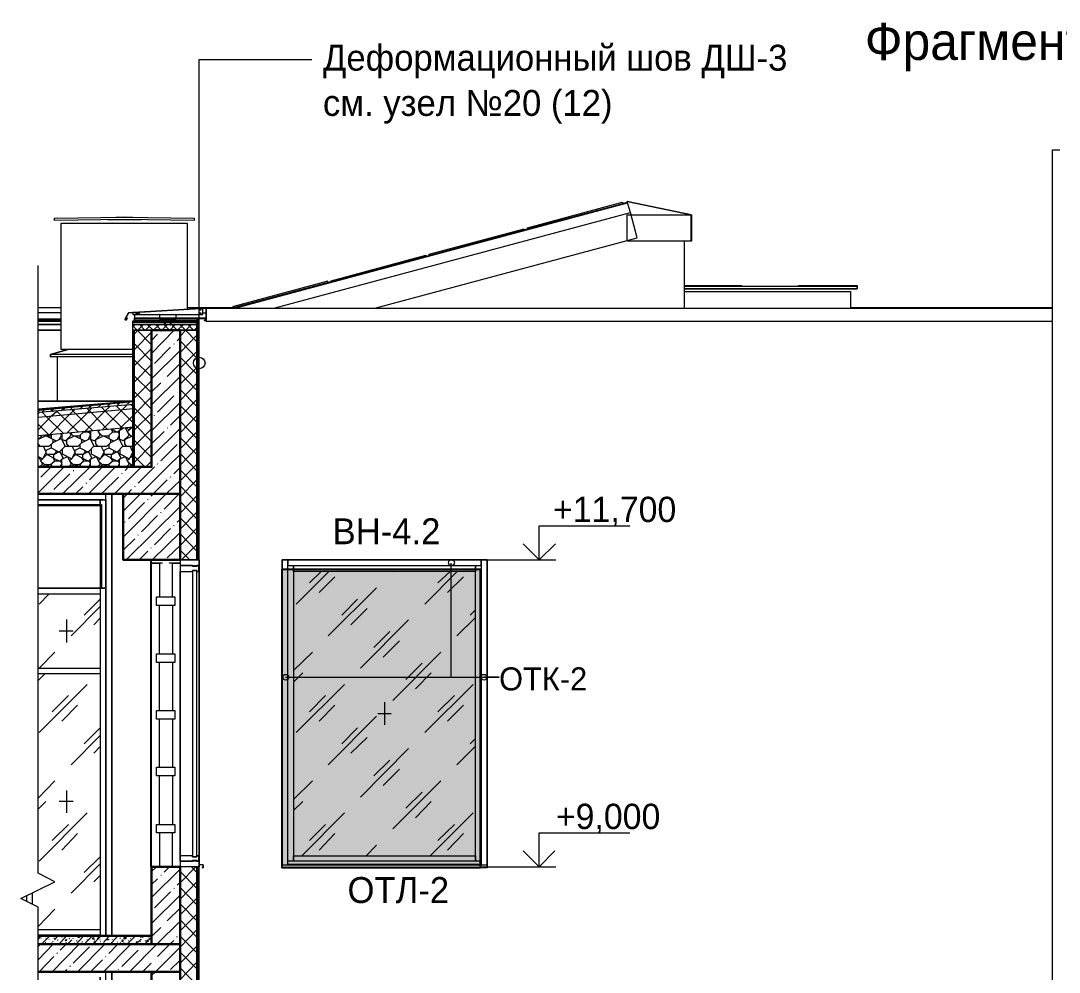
# Model space of a CAD drawing. Header units: millimetres. Extents: x 2294 to 908349, y -83289 to 219220.
# Drawn here: x 387566 to 397000, y -55158 to -46515 of the extents above; entities that cross this region are included whole.
import ezdxf

# ---------------------------------------------------------------- set-up
doc = ezdxf.new("R2010")
doc.units = ezdxf.units.MM
doc.layers.add('PDF _Геометрия', color=7, linetype='Continuous')
doc.layers.add('PDF _Текст', color=7, linetype='Continuous')

msp = doc.modelspace()

# ---------------------------------------------------------------- hatches: boundary and pattern name
at = {"transparency": 33554551}
h = msp.add_hatch(color=3, dxfattribs=at)
h.dxf.hatch_style = 1
h.paths.add_polyline_path([(389939.9, -51496.3), (391738.9, -51496.3), (391738.9, -54209.7), (389939.9, -54209.7)])

# ---------------------------------------------------------------- linework, layer by layer
msp.add_lwpolyline([(389939.9, -51496.3), (391738.9, -51496.3), (391738.9, -54209.7), (389939.9, -54209.7)], close=True)
at = {"layer": 'PDF _Геометрия', "lineweight": 9}
for points in [[(389188, -49623.9), (389188, -46865.5), (390210.9, -46865.5)], [(397004.3, -57602.1), (396938.8, -57602.1), (396938.8, -47687.3), (397004.3, -47687.3)], [(389480.8, -49125.6), (390372.6, -48885.1), (391264.4, -48649.1), (392156.2, -48408.6), (393026.2, -48176.9), (393026.2, -48181.3), (393026.2, -48176.9), (393074.3, -48163.8), (393074.3, -48168.2)], [(390783.6, -49125.6), (393166.1, -48487.3), (393104.9, -48255.6), (393078.7, -48168.2), (389511.4, -49125.6), (393078.7, -48168.2), (389507.1, -49125.6)], [(393078.7, -48168.2), (389511.4, -49125.6)], [(392169.4, -48404.3), (392169.4, -48395.5), (393030.6, -48163.8), (393034.9, -48172.6)], [(393074.3, -48155.1), (393074.3, -48155.1)], [(393655.7, -48517.9), (393655.7, -48277.5), (393074.3, -48155.1), (393078.7, -48155.1), (393660.1, -48277.5), (393660.1, -48517.9), (393074.3, -48517.9), (393074.3, -48277.5), (393660.1, -48277.5)], [(393078.7, -48155.1), (393074.3, -48155.1), (393078.7, -48155.1)], [(393074.3, -48155.1), (393074.3, -48155.1)], [(393074.3, -48163.8), (393074.3, -48155.1), (393078.7, -48155.1)], [(388353, -48321.2), (388506, -48321.2), (387872.1, -48330), (387872.1, -48308.1), (388506, -48299.4), (388353, -48303.7)], [(388663.4, -48303.7), (388506, -48299.4), (389139.9, -48308.1), (389139.9, -48330), (388506, -48321.2), (388663.4, -48321.2)], [(389865.5, -49125.6), (393104.9, -48255.6)], [(388580.3, -49501.5), (387933.3, -49501.5), (387933.3, -48351.8), (388969.4, -48351.8), (389078.7, -48351.8), (389078.7, -49134.3)], [(391277.6, -48644.7), (391277.6, -48636), (392138.8, -48404.3), (392143.1, -48413)], [(393074.3, -48513.6), (393074.3, -48513.6)], [(393594.5, -49125.6), (393594.5, -48517.9)], [(393655.7, -48517.9), (393655.7, -48517.9)], [(389078.7, -48587.9), (389078.7, -48850.2)], [(390385.8, -48880.8), (390385.8, -48876.4), (391247, -48644.7), (391247, -48649.1)], [(387723.5, -60089.5), (387723.5, -54568.2), (387566.1, -54489.5), (387876.5, -54336.5), (387723.5, -54257.8), (387723.5, -48736.5)], [(389078.7, -48688.4), (389078.7, -48928.9)], [(390355.2, -48889.5), (390355.2, -48880.8), (389489.6, -49112.5), (389494, -49121.2), (389078.7, -49121.2)], [(393598.9, -48924.5), (393598.9, -48920.1), (394114.7, -48920.1), (394114.7, -48924.5), (394630.6, -48924.5), (394630.6, -48920.1), (395163.9, -48920.1), (395163.9, -48928.9), (393594.5, -48928.9)], [(395163.9, -48928.9), (395163.9, -48950.7), (393594.5, -48950.7), (395163.9, -48950.7), (395163.9, -48937.6)], [(394114.7, -48924.5), (394630.6, -48924.5)], [(393594.5, -48972.6), (394993.4, -48972.6), (395102.7, -48972.6), (395102.7, -49125.6)], [(387933.3, -49121.2), (387723.5, -49121.2)], [(388597.8, -49164.9), (389218.6, -49125.6), (389249.2, -49125.6), (396938.8, -49125.6)], [(389231.7, -49234.9), (389249.2, -49239.2), (389249.2, -49125.6), (389218.6, -49130)], [(389249.2, -49125.6), (389249.2, -49243.6), (396938.8, -49243.6)], [(396938.8, -49121.2), (395102.7, -49121.2)], [(387933.3, -49169.3), (387723.5, -49169.3)], [(387933.3, -49226.1), (387723.5, -49226.1)], [(388873.2, -49243.6), (388580.3, -49243.6), (388580.3, -49248), (388580.3, -49256.7), (388580.3, -49274.2), (389166.1, -49274.2), (389166.1, -49256.7), (389166.1, -49248), (389166.1, -49243.6), (388930, -49243.6)], [(388597.8, -49182.4), (388597.8, -49226.1), (388597.8, -49234.9)], [(388873.2, -49234.9), (388597.8, -49234.9), (388597.8, -49217.4)], [(388597.8, -49217.4), (388597.8, -49217.4)], [(388610.9, -49169.3), (388615.3, -49169.3)], [(388877.6, -49230.5), (388873.2, -49230.5)], [(388925.7, -49234.9), (388877.6, -49234.9)], [(388925.7, -49243.6), (388877.6, -49243.6)], [(388930, -49230.5), (388925.7, -49230.5)], [(389166.1, -49234.9), (388930, -49234.9)], [(389078.7, -49243.6), (389166.1, -49243.6), (389078.7, -49243.6), (389078.7, -49234.9), (389166.1, -49234.9), (389078.7, -49234.9)], [(389249.2, -49221.8), (389166.1, -49221.8), (389166.1, -49243.6)], [(389174.8, -49221.8), (389174.8, -51411.9)], [(389179.2, -49221.8), (389179.2, -51411.9)], [(389192.3, -49169.3), (389201.1, -49169.3)], [(389218.6, -49169.3), (389249.2, -49169.3)], [(389249.2, -49243.6), (389231.7, -49234.9), (389249.2, -49234.9)], [(389166.1, -49248), (388580.3, -49248)], [(389166.1, -49256.7), (388580.3, -49256.7)], [(388584.7, -50568.2), (388584.7, -49326.7)], [(388589, -50568.2), (388589, -49326.7)], [(388597.8, -50568.2), (388597.8, -49326.7)], [(388877.6, -49274.2), (388877.6, -49248), (388873.2, -49248)], [(388877.6, -49248), (388873.2, -49274.2)], [(388930, -49248), (388925.7, -49248), (388930, -49274.2)], [(388925.7, -49248), (388925.7, -49274.2)], [(388580.3, -49545.3), (387837.1, -49545.3), (387994.5, -49501.5), (387837.1, -49545.3), (387837.1, -49567.1), (387841.5, -49567.1)], [(388580.3, -49567.1), (387837.1, -49567.1), (387837.1, -49545.3)], [(387898.3, -49969.3), (387898.3, -49567.1)], [(387723.5, -50568.2), (388589, -50568.2), (388589, -50205.4), (388589, -50039.2), (388589, -49999.9), (388589, -49973.7), (388589, -49969.3), (387723.5, -50043.6), (388580.3, -49969.3)], [(387723.5, -49969.3), (388580.3, -49969.3), (387723.5, -49969.3)], [(387723.5, -50917.9), (388287.4, -50917.9), (388287.4, -50865.5), (388287.4, -51669.8), (388339.9, -51669.8), (388339.9, -52421.7), (388339.9, -51669.8), (388339.9, -50891.7), (388339.9, -50813)], [(388313.6, -50813), (387723.5, -50813)], [(388497.2, -50813), (388392.3, -50813)], [(388313.6, -50865.5), (387723.5, -50865.5), (388287.4, -50865.5), (387723.5, -50865.5)], [(387723.5, -50909.2), (388300.5, -50909.2), (388300.5, -51669.8), (387723.5, -51669.8), (388287.4, -51669.8), (388287.4, -51722.3), (387723.5, -51722.3)], [(388300.5, -50865.5), (388287.4, -50865.5), (388339.9, -50865.5), (388331.1, -50865.5)], [(391802.2, -54201), (391802.2, -54122.3), (391802.2, -51490.6), (391802.2, -51411.9), (391749.7, -51411.9), (391898.3, -51411.9), (392274.3, -51411.9), (392274.3, -51101.5), (393100.5, -51101.5)], [(388755.2, -51438.1), (388746.4, -51438.1), (388851.3, -51438.1), (388851.3, -51442.5), (388746.4, -51442.5), (388746.4, -51438.1), (388746.4, -51411.9)], [(389188, -51411.9), (389188, -51490.6), (389188, -52806.4), (389188, -54122.3), (389188, -54179.1), (389188, -54201), (389013.1, -54201), (388755.2, -54201), (388755.2, -51411.9), (389013.1, -51411.9)], [(391749.7, -51411.9), (391723.5, -51411.9), (390018.5, -51411.9), (389992.3, -51411.9), (389939.9, -51411.9), (389939.9, -51490.6), (389939.9, -54122.3), (389939.9, -54201), (389939.9, -51411.9), (391802.2, -51411.9), (391802.2, -54201), (391802.2, -54205.4)], [(392121.3, -51411.9), (392427.3, -51411.9)], [(388825.1, -53890.6), (388825.1, -54196.6), (388746.4, -54196.6), (388746.4, -51442.5), (388825.1, -51442.5), (388825.1, -51748.5)], [(388943.1, -51748.5), (388943.1, -51442.5), (389013.1, -51442.5), (388916.9, -51442.5), (388916.9, -51438.1), (389013.1, -51438.1)], [(389013.1, -51490.6), (389013.1, -52806.4), (389013.1, -54122.3)], [(391474.3, -51442.5), (391474.3, -52478.6), (391911.4, -52478.6), (391775.9, -52478.6)], [(389166.1, -54100.4), (389166.1, -52806.4), (389166.1, -51516.8), (389183.6, -51516.8), (389183.6, -52806.4), (389183.6, -54148.5), (389166.1, -54148.5), (389126.7, -54148.5), (389013.1, -54148.5), (389013.1, -52806.4), (389013.1, -51516.8), (389126.7, -51516.8), (389126.7, -52806.4), (389126.7, -54100.4)], [(390066.6, -51814.1), (390363.9, -51516.8)], [(390189, -51621.8), (390294, -51516.8)], [(390276.5, -51709.2), (390420.7, -51564.9)], [(390945.3, -51521.2), (390949.7, -51516.8)], [(391238.2, -51814.1), (391531.1, -51516.8)], [(391356.3, -51621.8), (391465.5, -51516.8)], [(391443.7, -51709.2), (391587.9, -51564.9)], [(390359.5, -52102.6), (390796.7, -51665.5)], [(387732.2, -51814.1), (387819.6, -51722.3)], [(388143.1, -51914.6), (388287.4, -51770.4)], [(390481.9, -51914.6), (390626.2, -51770.4)], [(388025.1, -52102.6), (388287.4, -51836)], [(388825.1, -52264.4), (388825.1, -51827.2)], [(388943.1, -51827.2), (388943.1, -52264.4)], [(390565, -52002.1), (390713.6, -51853.4)], [(391649.1, -51914.6), (391697.2, -51866.6)], [(387981.4, -51954), (387981.4, -52163.8)], [(388230.6, -52002.1), (388287.4, -51940.9)], [(390652.4, -52395.5), (391089.6, -51958.4)], [(391526.7, -52102.6), (391697.2, -51936.5)], [(388042.6, -52058.9), (387915.8, -52058.9)], [(390774.8, -52207.5), (390919.1, -52063.3)], [(390857.9, -52295), (391006.5, -52146.3)], [(387732.2, -52395.5), (387876.5, -52251.3)], [(390044.8, -52417.4), (390215.3, -52251.3)], [(390945.3, -52688.4), (391382.5, -52251.3)], [(388825.1, -52780.2), (388825.1, -52343.1)], [(388943.1, -52343.1), (388943.1, -52780.2)], [(391063.4, -52500.4), (391212, -52351.8)], [(387723.5, -52395.5), (388287.4, -52395.5), (388287.4, -52448), (387723.5, -52448)], [(387723.5, -52509.2), (387784.7, -52448)], [(390044.8, -52522.3), (390127.8, -52439.2)], [(391150.8, -52583.5), (391295, -52439.2)], [(387732.2, -52981.3), (388169.4, -52544.2)], [(389970.5, -52478.6), (391911.4, -52478.6)], [(390066.6, -52981.3), (390508.2, -52544.2)], [(391238.2, -52981.3), (391675.4, -52544.2)], [(387850.2, -52793.3), (387998.9, -52644.7)], [(387937.7, -52876.4), (388081.9, -52732.1)], [(390189, -52793.3), (390333.3, -52644.7)], [(390276.5, -52876.4), (390420.7, -52732.1)], [(390871, -52705.9), (390871, -52911.4)], [(391356.3, -52793.3), (391504.9, -52644.7)], [(391443.7, -52876.4), (391587.9, -52732.1)], [(390809.8, -52806.4), (390932.2, -52806.4)], [(388825.1, -53296.1), (388825.1, -52858.9)], [(388943.1, -52858.9), (388943.1, -53296.1)], [(390359.5, -53274.2), (390796.7, -52832.7)], [(388025.1, -53274.2), (388287.4, -53007.5)], [(388143.1, -53081.9), (388287.4, -52937.6)], [(390481.9, -53081.9), (390626.2, -52937.6)], [(388230.6, -53169.3), (388287.4, -53108.1)], [(390565, -53169.3), (390713.6, -53025)], [(391526.7, -53274.2), (391697.2, -53103.7)], [(391649.1, -53081.9), (391697.2, -53033.8)], [(390652.4, -53567.1), (391089.6, -53125.6)], [(390774.8, -53374.8), (390919.1, -53230.5)], [(388825.1, -53816.3), (388825.1, -53374.8)], [(388943.1, -53374.8), (388943.1, -53816.3)], [(390857.9, -53462.2), (391006.5, -53313.5)], [(387723.5, -53575.8), (387876.5, -53418.5)], [(390044.8, -53589), (390215.3, -53418.5)], [(390945.3, -53855.6), (391382.5, -53418.5)], [(387981.4, -53505.9), (387981.4, -53711.4)], [(391063.4, -53667.6), (391212, -53523.4)], [(387723.5, -53676.4), (387793.4, -53606.4)], [(388042.6, -53606.4), (387915.8, -53606.4)], [(390044.8, -53689.5), (390127.8, -53606.4)], [(391150.8, -53755.1), (391295, -53606.4)], [(387732.2, -54148.5), (388169.4, -53711.4)], [(390119.1, -54100.4), (390508.2, -53711.4)], [(391286.3, -54100.4), (391675.4, -53711.4)], [(387850.2, -53960.5), (387998.9, -53816.3)], [(390189, -53960.5), (390333.3, -53816.3)], [(391356.3, -53960.5), (391504.9, -53816.3)], [(387937.7, -54048), (388081.9, -53899.3)], [(389013.1, -54196.6), (388943.1, -54196.6), (388943.1, -53890.6)], [(390276.5, -54048), (390420.7, -53899.3)], [(391443.7, -54048), (391587.9, -53899.3)], [(391749.7, -54201), (392025.1, -54201), (392274.3, -54201), (392274.3, -53890.6), (393100.5, -53890.6)], [(390704.9, -54100.4), (390796.7, -54004.3)], [(388143.1, -54253.4), (388287.4, -54109.2)], [(389013.1, -54148.5), (389013.1, -54201)], [(391749.7, -54148.5), (389992.3, -54148.5)], [(388025.1, -54441.4), (388287.4, -54174.7)], [(389174.8, -54201), (389174.8, -55752.9)], [(389179.2, -54201), (389179.2, -55752.9)], [(389183.6, -54179.1), (389188, -54179.1), (389183.6, -54179.1)], [(391802.2, -54179.1), (391802.2, -54183.5), (391802.2, -54209.7), (389939.9, -54209.7), (389939.9, -54183.5), (389939.9, -54179.1)], [(389939.9, -54183.5), (391802.2, -54183.5)], [(389939.9, -54205.4), (389939.9, -54201)], [(391749.7, -54179.1), (389992.3, -54179.1), (391749.7, -54179.1)], [(392116.9, -54201), (392427.3, -54201)], [(388230.6, -54336.5), (388287.4, -54279.7)], [(387618.6, -54463.3), (387618.6, -54515.7)], [(387671, -54441.4), (387671, -54542)], [(387723.5, -54743.1), (387876.5, -54585.7)], [(387723.5, -54769.3), (388287.4, -54769.3), (388287.4, -54821.7), (387723.5, -54821.7), (388755.2, -54821.7), (388755.2, -54826.1), (388755.2, -54834.9), (388755.2, -54904.8), (387723.5, -54904.8)], [(388755.2, -54826.1), (387723.5, -54826.1)], [(388755.2, -54834.9), (387723.5, -54834.9)], [(387723.5, -55254.5), (388287.4, -55254.5), (388287.4, -55202.1), (388287.4, -56010.8), (388339.9, -56010.8), (388339.9, -56758.3), (388339.9, -56010.8), (388339.9, -55228.3), (388339.9, -55154), (388392.3, -55154), (388392.3, -55228.3), (388392.3, -56010.8), (388392.3, -56037), (388392.3, -56758.3), (388392.3, -59158.3), (388392.3, -55154)], [(388313.6, -55154), (387723.5, -55154)], [(388755.2, -55154), (388650.2, -55154)]]:
    msp.add_lwpolyline(points, dxfattribs=at)
at = {"layer": 'PDF _Геометрия', "lineweight": 20}
for points in [[(388510.4, -49226.1), (388523.5, -49234.9), (388536.6, -49217.4), (388532.2, -49217.4), (388523.5, -49234.9), (388514.7, -49226.1), (388545.3, -49169.3), (389249.2, -49125.6), (389249.2, -49239.2), (389231.7, -49234.9), (389249.2, -49243.6), (389249.2, -49125.6), (388545.3, -49169.3)], [(388825.1, -49182.4), (388825.1, -49221.8), (388873.2, -49221.8), (388829.5, -49221.8), (388829.5, -49182.4)], [(388877.6, -49221.8), (388925.7, -49221.8)], [(388930, -49221.8), (388978.1, -49221.8), (388978.1, -49182.4), (388973.7, -49182.4), (388973.7, -49221.8)], [(389188, -51464.4), (389188, -51411.9), (389013.1, -51411.9), (389013.1, -51464.4)], [(389166.1, -51464.4), (389166.1, -51473.1), (389126.7, -51473.1), (389126.7, -51464.4), (389013.1, -51464.4), (389013.1, -51516.8), (389126.7, -51516.8), (389126.7, -51508.1), (389166.1, -51508.1), (389166.1, -51516.8), (389183.6, -51516.8), (389183.6, -51464.4)], [(389166.1, -54100.4), (389166.1, -54109.2), (389126.7, -54109.2), (389126.7, -54100.4), (389013.1, -54100.4), (389013.1, -54148.5), (389126.7, -54148.5), (389126.7, -54139.8), (389166.1, -54139.8), (389166.1, -54148.5), (389183.6, -54148.5), (389183.6, -54100.4)]]:
    msp.add_lwpolyline(points, close=True, dxfattribs=at)
at = {"layer": 'PDF _Геометрия', "lineweight": 9}
for points in [[(388584.7, -49164.9), (388584.7, -49182.4), (389218.6, -49182.4), (389218.6, -49130)], [(389192.3, -49138.7), (389192.3, -49134.3), (389196.7, -49134.3), (389201.1, -49134.3), (389201.1, -49138.7), (389201.1, -49143.1), (389196.7, -49143.1), (389192.3, -49143.1)], [(387933.3, -49234.9), (387723.5, -49234.9)], [(387933.3, -49243.6), (387723.5, -49243.6)], [(388825.1, -49217.4), (388597.8, -49217.4)], [(388615.3, -49173.7), (388615.3, -49169.3), (388619.6, -49169.3), (388624, -49169.3), (388624, -49173.7), (388624, -49178), (388619.6, -49178), (388615.3, -49178)], [(388632.8, -49173.7), (388637.1, -49173.7), (388637.1, -49169.3), (388641.5, -49169.3), (388645.9, -49173.7), (388645.9, -49178), (388641.5, -49178), (388637.1, -49178), (388632.8, -49178)], [(388973.7, -49217.4), (388829.5, -49217.4)], [(388877.6, -49213), (388877.6, -49217.4), (388881.9, -49217.4), (388881.9, -49221.8), (388877.6, -49221.8), (388877.6, -49230.5), (388877.6, -49248), (388877.6, -49252.4), (388877.6, -49256.7), (388881.9, -49256.7), (388877.6, -49256.7), (388877.6, -49261.1), (388881.9, -49261.1), (388877.6, -49261.1), (388877.6, -49265.5), (388881.9, -49265.5), (388881.9, -49269.8), (388877.6, -49274.2), (388877.6, -49278.6), (388873.2, -49278.6), (388873.2, -49274.2), (388868.8, -49269.8), (388873.2, -49269.8), (388873.2, -49265.5), (388873.2, -49261.1), (388873.2, -49256.7), (388873.2, -49252.4), (388873.2, -49248), (388873.2, -49230.5), (388873.2, -49221.8), (388868.8, -49221.8), (388868.8, -49217.4), (388873.2, -49217.4), (388877.6, -49213), (388877.6, -49217.4)], [(388930, -49213), (388930, -49217.4), (388934.4, -49217.4), (388934.4, -49221.8), (388930, -49221.8), (388930, -49230.5), (388930, -49248), (388930, -49252.4), (388930, -49256.7), (388930, -49261.1), (388930, -49265.5), (388934.4, -49265.5), (388930, -49269.8), (388934.4, -49269.8), (388930, -49274.2), (388930, -49278.6), (388925.7, -49278.6), (388925.7, -49274.2), (388921.3, -49269.8), (388925.7, -49269.8), (388921.3, -49265.5), (388925.7, -49265.5), (388925.7, -49261.1), (388921.3, -49261.1), (388925.7, -49261.1), (388925.7, -49256.7), (388925.7, -49252.4), (388925.7, -49248), (388925.7, -49230.5), (388925.7, -49221.8), (388921.3, -49221.8), (388921.3, -49217.4), (388925.7, -49217.4), (388925.7, -49213), (388925.7, -49217.4), (388930, -49217.4)], [(389249.2, -49217.4), (388978.1, -49217.4)], [(389166.1, -49221.8), (389166.1, -51411.9), (389174.8, -51411.9), (389179.2, -51411.9), (389188, -51411.9), (389188, -49221.8), (389179.2, -49221.8), (389174.8, -49221.8)], [(389192.3, -49173.7), (389192.3, -49169.3), (389196.7, -49169.3), (389201.1, -49169.3), (389201.1, -49173.7), (389201.1, -49178), (389196.7, -49178), (389192.3, -49178)], [(387723.5, -49274.2), (387933.3, -49274.2)], [(387723.5, -49326.7), (387933.3, -49326.7)], [(388580.3, -49326.7), (389166.1, -49326.7), (389166.1, -49274.2), (388580.3, -49274.2)], [(388755.2, -50568.2), (388755.2, -49326.7), (388597.8, -49326.7), (388589, -49326.7), (388584.7, -49326.7), (388580.3, -49326.7), (388580.3, -50568.2), (388584.7, -50568.2), (388589, -50568.2), (388597.8, -50568.2)], [(389013.1, -49326.7), (389013.1, -51411.9), (389166.1, -51411.9), (389166.1, -49326.7)], [(388392.3, -51696.1), (388392.3, -51669.8), (388392.3, -50891.7), (388392.3, -50813), (388392.3, -54821.7), (388392.3, -52421.7)], [(388339.9, -51669.8), (388339.9, -50865.5)], [(389188, -54201), (389188, -54179.1), (389188, -51411.9), (389188, -54179.1)], [(390018.5, -51464.4), (391723.5, -51464.4), (391749.7, -51464.4), (391749.7, -51411.9), (391749.7, -51490.6), (391749.7, -54122.3), (391749.7, -54179.1), (389992.3, -54179.1), (389992.3, -54122.3), (389992.3, -51490.6), (389992.3, -51411.9), (389992.3, -51464.4)], [(389126.7, -51508.1), (389126.7, -54109.2), (389166.1, -54109.2), (389166.1, -51508.1)], [(389992.3, -54148.5), (389992.3, -51464.4), (390044.8, -51464.4), (390044.8, -54148.5)], [(391697.2, -51516.8), (390044.8, -51516.8), (390044.8, -51464.4), (391697.2, -51464.4)], [(391697.2, -54148.5), (391697.2, -51464.4), (391749.7, -51464.4), (391749.7, -54148.5)], [(388287.4, -51669.8), (388287.4, -52421.7), (388287.4, -54821.7), (388339.9, -54821.7), (388339.9, -52421.7), (388339.9, -51696.1), (388339.9, -51669.8)], [(388965, -51827.2), (388798.9, -51827.2), (388798.9, -51748.5), (388965, -51748.5)], [(388965, -52343.1), (388798.9, -52343.1), (388798.9, -52264.4), (388965, -52264.4)], [(388339.9, -54821.7), (388339.9, -52421.7)], [(388965, -52858.9), (388798.9, -52858.9), (388798.9, -52780.2), (388965, -52780.2)], [(388965, -53374.8), (388798.9, -53374.8), (388798.9, -53296.1), (388965, -53296.1)], [(388965, -53890.6), (388798.9, -53890.6), (388798.9, -53816.3), (388965, -53816.3)], [(389188, -54179.1), (389188, -54148.5), (389183.6, -54148.5), (389183.6, -54179.1)], [(391697.2, -54148.5), (390044.8, -54148.5), (390044.8, -54100.4), (391697.2, -54100.4)], [(388851.3, -54201), (388746.4, -54201), (388746.4, -54196.6), (388851.3, -54196.6)], [(389013.1, -54201), (389013.1, -55752.9), (389166.1, -55752.9), (389166.1, -54201)], [(389166.1, -54201), (389166.1, -55752.9), (389174.8, -55752.9), (389179.2, -55752.9), (389188, -55752.9), (389188, -54201), (389179.2, -54201), (389174.8, -54201)], [(389222.9, -54183.5), (389188, -54179.1), (389222.9, -54183.5), (389222.9, -54205.4), (389218.6, -54205.4), (389214.2, -54201), (389214.2, -54205.4), (389218.6, -54209.7), (389222.9, -54209.7)]]:
    msp.add_lwpolyline(points, close=True, dxfattribs=at)
at = {"layer": 'PDF _Геометрия', "color": 250, "lineweight": 9, "true_color": 0x1d1d1d}
for points in [[(388908.2, -49147.4), (388908.2, -49147.4)], [(389030.6, -49138.7), (389034.9, -49138.7)], [(389096.1, -49134.3), (389096.1, -49134.3)], [(389218.6, -49130), (389222.9, -49125.6)], [(388654.6, -49160.6), (388654.6, -49160.6)], [(388715.8, -49160.6), (388720.2, -49156.2)], [(388842.6, -49151.8), (388842.6, -49151.8)], [(389249.2, -49156.2), (389249.2, -49156.2)], [(388580.3, -49300.4), (388606.5, -49274.2)], [(388755.2, -49457.8), (388624, -49326.7), (388580.3, -49283)], [(388597.8, -49357.3), (388628.4, -49326.7), (388680.8, -49274.2)], [(388694, -49326.7), (388645.9, -49274.2)], [(388698.3, -49326.7), (388750.8, -49274.2)], [(388768.3, -49326.7), (388715.8, -49274.2)], [(388755.2, -49536.5), (388960.6, -49326.7)], [(388772.7, -49326.7), (388825.1, -49274.2)], [(388842.6, -49326.7), (388790.1, -49274.2)], [(388838.2, -49331), (388842.6, -49331)], [(388847, -49326.7), (388899.4, -49274.2)], [(388916.9, -49326.7), (388864.5, -49274.2)], [(388921.3, -49326.7), (388969.4, -49274.2)], [(388986.9, -49326.7), (388934.4, -49274.2)], [(388991.2, -49326.7), (389043.7, -49274.2)], [(389166.1, -49431.6), (389061.2, -49326.7), (389008.7, -49274.2)], [(389013.1, -49379.1), (389065.5, -49326.7), (389118, -49274.2)], [(389135.5, -49326.7), (389083, -49274.2)], [(389139.9, -49326.7), (389166.1, -49300.4)], [(389166.1, -49287.3), (389157.3, -49274.2)], [(388597.8, -49501.5), (388755.2, -49344.2)], [(388755.2, -49418.5), (388807.6, -49361.6)], [(388986.9, -49422.8), (389013.1, -49392.2)], [(389013.1, -49527.8), (389166.1, -49370.4)], [(389166.1, -49580.2), (389013.1, -49422.8)], [(388755.2, -49606.5), (388597.8, -49449.1)], [(388597.8, -49645.8), (388755.2, -49492.8)], [(388755.2, -49768.2), (389013.1, -49510.3)], [(388781.4, -49628.3), (388925.7, -49479.7)], [(388956.3, -49449.1), (388960.6, -49449.1)], [(389013.1, -49672), (389166.1, -49519)], [(388755.2, -49750.7), (388597.8, -49597.7)], [(389166.1, -49724.5), (389013.1, -49571.5)], [(388597.8, -49794.4), (388755.2, -49637.1)], [(388895.1, -49746.3), (389013.1, -49628.3)], [(389013.1, -49816.3), (389166.1, -49663.3)], [(389166.1, -49873.1), (389013.1, -49715.7)], [(388755.2, -49895), (388597.8, -49742)], [(388597.8, -49938.7), (388755.2, -49785.7)], [(388755.2, -50004.3), (389013.1, -49746.3)], [(388755.2, -49886.2), (388838.2, -49803.2)], [(388868.8, -49772.6), (388868.8, -49772.6)], [(389013.1, -49964.9), (389166.1, -49807.5)], [(388755.2, -50043.6), (388597.8, -49886.2)], [(388986.9, -49890.6), (388986.9, -49890.6)], [(389166.1, -50017.4), (389013.1, -49864.4)], [(388353, -50021.8), (388379.2, -49991.2)], [(388440.4, -50013), (388466.6, -49986.8)], [(388449.2, -49995.5), (388449.2, -49999.9)], [(388497.2, -49982.4), (388497.2, -49986.8), (388488.5, -49986.8), (388488.5, -49982.4)], [(388536.6, -49991.2), (388554.1, -49978)], [(388597.8, -50087.3), (388755.2, -49930)], [(388755.2, -50240.3), (389013.1, -49982.4)], [(388807.6, -50069.8), (388956.3, -49921.2)], [(389013.1, -50109.2), (389166.1, -49956.2)], [(387732.2, -50052.4), (387732.2, -50056.7), (387723.5, -50056.7), (387727.8, -50052.4)], [(387723.5, -50061.1), (387727.8, -50061.1)], [(387723.5, -50231.6), (387845.9, -50104.8), (387894, -50061.1), (387933.3, -50100.4), (388086.3, -50249.1)], [(387723.5, -50087.3), (387732.2, -50074.2)], [(387754.1, -50074.2), (387784.7, -50043.6)], [(387950.8, -50262.2), (387797.8, -50109.2), (387762.8, -50074.2)], [(387780.3, -50048), (387784.7, -50048)], [(387824, -50065.5), (387824, -50065.5)], [(387828.4, -50275.3), (388007.6, -50091.7), (388055.7, -50048)], [(387850.2, -50039.2), (387845.9, -50052.4), (387837.1, -50043.6), (387845.9, -50039.2)], [(387841.5, -50065.5), (387867.7, -50039.2)], [(387854.6, -50065.5), (387863.4, -50056.7), (387863.4, -50065.5)], [(387928.9, -50056.7), (387955.2, -50030.5), (387950.8, -50039.2), (387963.9, -50039.2), (387963.9, -50030.5)], [(387977, -50048), (387981.4, -50052.4)], [(387985.8, -50262.2), (388169.4, -50078.6), (388213.1, -50030.5)], [(388012, -50052.4), (388038.2, -50021.8)], [(388221.8, -50240.3), (388068.8, -50087.3), (388029.5, -50048)], [(388086.3, -50030.5), (388086.3, -50030.5)], [(388099.4, -50043.6), (388125.7, -50017.4)], [(388147.5, -50244.7), (388326.8, -50065.5), (388374.8, -50017.4)], [(388353, -50227.2), (388204.3, -50074.2), (388165, -50034.9)], [(388182.5, -50034.9), (388208.7, -50008.6)], [(388191.2, -50013), (388195.6, -50013)], [(388195.6, -50008.6), (388195.6, -50008.6)], [(388261.2, -50004.3), (388265.5, -50004.3)], [(388265.5, -50004.3), (388265.5, -50004.3)], [(388269.9, -50026.1), (388296.1, -49999.9)], [(388291.8, -50013), (388291.8, -50013)], [(388488.5, -50214.1), (388335.5, -50065.5), (388300.5, -50026.1)], [(388304.9, -50231.6), (388488.5, -50048), (388532.2, -50004.3)], [(388388, -50017.4), (388388, -50017.4)], [(388589, -50170.4), (388471, -50052.4), (388431.7, -50013)], [(388536.6, -50004.3), (388536.6, -50004.3)], [(388545.3, -49999.9), (388549.7, -50004.3)], [(388589, -50021.8), (388567.2, -49999.9), (388571.6, -49999.9)], [(388755.2, -50187.9), (388597.8, -50034.9)], [(388597.8, -50231.6), (388755.2, -50078.6)], [(389166.1, -50161.6), (389013.1, -50008.6)], [(387819.6, -50275.3), (387723.5, -50179.1)], [(388466.6, -50218.5), (388589, -50096.1)], [(388755.2, -50336.5), (388597.8, -50179.1)], [(388781.4, -50100.4), (388781.4, -50096.1)], [(388925.7, -50187.9), (389013.1, -50100.4)], [(389013.1, -50257.8), (389166.1, -50100.4)], [(389166.1, -50310.3), (389013.1, -50152.9)], [(387741, -50380.2), (387723.5, -50358.4), (387723.5, -50319), (387762.8, -50279.7)], [(387762.8, -50279.7), (387762.8, -50279.7)], [(387775.9, -50279.7), (387780.3, -50284), (387837.1, -50284), (387850.2, -50270.9)], [(387845.9, -50310.3), (387845.9, -50279.7)], [(387915.8, -50319), (387937.7, -50275.3), (387933.3, -50266.6)], [(387937.7, -50262.2), (387937.7, -50314.6), (387972.7, -50332.1), (388025.1, -50279.7), (388012, -50257.8)], [(388016.4, -50257.8), (388042.6, -50284), (388099.4, -50284), (388138.8, -50249.1), (388134.4, -50249.1)], [(388108.2, -50310.3), (388108.2, -50279.7)], [(388178.1, -50319), (388200, -50275.3), (388191.2, -50253.4), (388130, -50253.4)], [(388165, -50244.7), (388182.5, -50253.4), (388195.6, -50240.3)], [(388200, -50240.3), (388200, -50314.6), (388234.9, -50332.1), (388287.4, -50279.7), (388265.5, -50236)], [(388287.4, -50231.6), (388269.9, -50249.1), (388304.9, -50284), (388361.7, -50284), (388401.1, -50249.1), (388388, -50222.8), (388444.8, -50253.4), (388475.4, -50222.8), (388471, -50218.5)], [(388370.5, -50310.3), (388370.5, -50279.7)], [(388388, -50222.8), (388388, -50222.8)], [(388440.4, -50319), (388462.3, -50275.3), (388453.5, -50253.4), (388392.3, -50253.4)], [(388514.7, -50214.1), (388549.7, -50279.7), (388497.2, -50332.1), (388462.3, -50314.6), (388462.3, -50236), (388506, -50214.1)], [(388519.1, -50214.1), (388554.1, -50231.6), (388562.8, -50209.7)], [(388575.9, -50209.7), (388532.2, -50249.1), (388567.2, -50284), (388589, -50284)], [(388597.8, -50375.9), (388755.2, -50222.8)], [(388755.2, -50476.4), (389013.1, -50218.5)], [(388755.2, -50358.4), (388868.8, -50244.7)], [(388895.1, -50214.1), (388899.4, -50214.1)], [(389013.1, -50402.1), (389166.1, -50249.1)], [(387885.2, -50332.1), (387793.4, -50284), (387723.5, -50319)], [(387723.5, -50380.2), (387824, -50380.2), (387859, -50345.3), (387859, -50319)], [(387841.5, -50362.7), (387841.5, -50393.3), (387915.8, -50432.7), (387968.3, -50380.2), (388086.3, -50380.2), (388121.3, -50345.3), (388121.3, -50319)], [(387854.6, -50349.6), (387933.3, -50310.3), (387968.3, -50380.2)], [(388003.3, -50380.2), (387985.8, -50358.4), (387985.8, -50319), (388055.7, -50284), (388147.5, -50332.1)], [(388103.8, -50362.7), (388103.8, -50393.3), (388178.1, -50432.7), (388230.6, -50380.2), (388348.6, -50380.2), (388383.6, -50345.3), (388383.6, -50319)], [(388116.9, -50349.6), (388195.6, -50310.3), (388230.6, -50380.2)], [(388265.5, -50380.2), (388248.1, -50358.4), (388248.1, -50319), (388318, -50284), (388409.8, -50332.1)], [(388366.1, -50362.7), (388366.1, -50393.3), (388440.4, -50432.7), (388492.9, -50380.2), (388589, -50380.2)], [(388379.2, -50349.6), (388457.9, -50310.3), (388492.9, -50380.2)], [(388527.8, -50380.2), (388510.4, -50358.4), (388510.4, -50319), (388580.3, -50284), (388589, -50292.8)], [(388755.2, -50480.8), (388597.8, -50327.8)], [(388597.8, -50524.5), (388755.2, -50367.1)], [(388838.2, -50511.4), (388986.9, -50362.7)], [(389166.1, -50454.5), (389013.1, -50301.5)], [(387723.5, -50472), (387767.2, -50493.9), (387797.8, -50432.7), (387771.6, -50380.2)], [(387885.2, -50415.2), (387885.2, -50437.1), (387867.7, -50454.5), (387806.5, -50454.5), (387797.8, -50445.8), (387797.8, -50415.2), (387841.5, -50393.3)], [(387942.1, -50406.5), (387942.1, -50450.2), (388029.5, -50493.9), (388060.1, -50432.7), (388033.9, -50380.2)], [(388147.5, -50415.2), (388147.5, -50437.1), (388130, -50454.5), (388068.8, -50454.5), (388060.1, -50445.8), (388060.1, -50415.2), (388103.8, -50393.3)], [(388204.3, -50406.5), (388204.3, -50450.2), (388291.8, -50493.9), (388322.4, -50432.7), (388296.1, -50380.2)], [(388409.8, -50415.2), (388409.8, -50437.1), (388392.3, -50454.5), (388331.1, -50454.5), (388322.4, -50445.8), (388322.4, -50415.2), (388366.1, -50393.3)], [(388466.6, -50406.5), (388466.6, -50450.2), (388554.1, -50493.9), (388584.7, -50432.7), (388558.4, -50380.2)], [(388497.2, -50970.4), (388654.6, -50813), (388899.4, -50568.2), (389013.1, -50454.5)], [(388589, -50458.9), (388532.2, -50511.4), (388567.2, -50546.3), (388589, -50546.3)], [(388589, -50450.2), (388584.7, -50445.8), (388584.7, -50415.2), (388589, -50415.2)], [(389013.1, -50550.7), (389166.1, -50393.3)], [(389166.1, -50603.2), (389013.1, -50445.8)], [(387723.5, -50476.4), (387727.8, -50472), (387762.8, -50542), (387736.6, -50568.2)], [(387828.4, -50568.2), (387793.4, -50546.3), (387754.1, -50568.2)], [(387845.9, -50568.2), (387845.9, -50542)], [(387924.6, -50568.2), (387937.7, -50537.6), (387928.9, -50515.7), (387867.7, -50515.7)], [(387937.7, -50568.2), (387937.7, -50498.3), (387990.1, -50472), (388025.1, -50542), (387998.9, -50568.2)], [(388090.7, -50568.2), (388055.7, -50546.3), (388016.4, -50568.2)], [(388108.2, -50568.2), (388108.2, -50542)], [(388186.9, -50568.2), (388200, -50537.6), (388191.2, -50515.7), (388130, -50515.7)], [(388200, -50568.2), (388200, -50498.3), (388252.4, -50472), (388287.4, -50542), (388261.2, -50568.2)], [(388353, -50568.2), (388318, -50546.3), (388278.7, -50568.2)], [(388370.5, -50568.2), (388370.5, -50542)], [(388449.2, -50568.2), (388462.3, -50537.6), (388453.5, -50515.7), (388392.3, -50515.7)], [(388462.3, -50568.2), (388462.3, -50498.3), (388514.7, -50472), (388549.7, -50542), (388523.5, -50568.2)], [(388589, -50555.1), (388580.3, -50546.3), (388541, -50568.2)], [(388694, -50568.2), (388597.8, -50472)], [(388702.7, -50568.2), (388755.2, -50515.7)], [(388807.6, -50542), (388812, -50537.6)], [(389013.1, -50695), (389166.1, -50542)], [(387723.5, -50804.3), (387959.5, -50568.2)], [(387749.7, -50660), (387841.5, -50568.2)], [(387867.7, -50773.7), (388012, -50629.4)], [(387946.4, -50813), (388195.6, -50568.2)], [(388042.6, -50598.8), (388047, -50598.8)], [(388073.2, -50568.2), (388077.6, -50568.2)], [(388182.5, -50813), (388427.3, -50568.2)], [(388191.2, -50686.2), (388309.3, -50568.2)], [(388418.6, -50813), (388663.4, -50568.2)], [(388484.1, -50629.4), (388488.5, -50625)], [(388514.7, -50598.8), (388545.3, -50568.2)], [(388632.8, -50716.8), (388781.4, -50568.2)], [(388925.7, -50660), (388930, -50655.6)], [(388956.3, -50629.4), (389013.1, -50572.6)], [(389166.1, -50747.4), (389013.1, -50594.4)], [(388064.5, -50813), (388130, -50747.4)], [(388160.6, -50716.8), (388165, -50712.5)], [(388309.3, -50804.3), (388453.5, -50660)], [(388497.2, -51206.5), (388886.3, -50813), (389013.1, -50690.6)], [(388602.2, -50747.4), (388606.5, -50743.1)], [(388750.8, -50834.9), (388768.3, -50813), (388895.1, -50686.2)], [(389013.1, -50839.2), (389166.1, -50686.2)], [(389166.1, -50896.1), (389013.1, -50738.7)], [(387837.1, -50804.3), (387841.5, -50804.3)], [(388497.2, -50852.4), (388536.6, -50813), (388571.6, -50773.7)], [(388868.8, -50952.9), (389004.3, -50813), (389013.1, -50808.6)], [(389013.1, -50987.9), (389166.1, -50830.5)], [(388523.5, -51411.9), (389013.1, -50926.7)], [(388545.3, -51040.3), (388689.6, -50891.7)], [(388720.2, -50865.5), (388724.6, -50861.1)], [(389166.1, -51040.3), (389013.1, -50883)], [(388663.4, -51158.4), (388807.6, -51009.7)], [(388838.2, -50983.5), (388842.6, -50979.1)], [(389013.1, -51132.1), (389166.1, -50979.1)], [(389166.1, -51184.6), (389013.1, -51031.6)], [(388514.7, -51070.9), (388514.7, -51066.6)], [(388781.4, -51276.4), (388925.7, -51127.8)], [(388895.1, -51394.4), (389013.1, -51280.8), (389166.1, -51123.4)], [(388956.3, -51101.5), (388960.6, -51097.2)], [(388986.9, -51070.9), (389013.1, -51044.7)], [(388497.2, -51324.5), (388602.2, -51219.6)], [(388632.8, -51189), (388632.8, -51184.6)], [(388759.5, -51411.9), (389013.1, -51162.7)], [(389166.1, -51333.2), (389013.1, -51175.8)], [(388750.8, -51307), (388750.8, -51302.6)], [(389026.2, -51411.9), (389166.1, -51272)], [(388641.5, -51411.9), (388720.2, -51333.2)], [(388995.6, -51411.9), (389013.1, -51398.8)], [(389100.5, -51411.9), (389013.1, -51324.5)], [(388755.2, -54244.7), (388798.9, -54201)], [(388755.2, -54480.8), (389013.1, -54222.8)], [(388868.8, -54249.1), (388916.9, -54201)], [(389013.1, -54345.2), (389157.3, -54201)], [(389166.1, -54253.4), (389118, -54201)], [(388755.2, -54362.7), (388807.6, -54310.3)], [(388838.2, -54279.7), (388842.6, -54275.3)], [(389166.1, -54397.7), (389013.1, -54244.7)], [(389013.1, -54493.9), (389166.1, -54336.5)], [(388781.4, -54572.6), (388925.7, -54428.3)], [(388956.3, -54397.7), (388960.6, -54393.3)], [(388986.9, -54367.1), (389013.1, -54340.9)], [(389166.1, -54546.3), (389013.1, -54389)], [(388755.2, -54716.8), (389013.1, -54458.9)], [(389013.1, -54638.1), (389166.1, -54485.1)], [(388895.1, -54690.6), (389013.1, -54576.9)], [(389166.1, -54690.6), (389013.1, -54537.6)], [(388554.1, -55154), (388803.3, -54904.8), (389013.1, -54695)], [(389013.1, -54782.4), (389166.1, -54629.4)], [(389166.1, -54839.2), (389013.1, -54681.9)], [(388755.2, -54834.9), (388838.2, -54751.8)], [(388755.2, -55189), (388790.1, -55154), (389013.1, -54931), (389166.1, -54773.7)], [(388868.8, -54721.2), (388868.8, -54721.2)], [(387723.5, -54861.1), (387745.3, -54834.9)], [(387723.5, -55044.7), (387859, -54904.8)], [(387723.5, -54926.7), (387741, -54904.8)], [(387745.3, -54843.6), (387749.7, -54848)], [(387754.1, -54904.8), (387824, -54834.9)], [(387789, -54887.3), (387793.4, -54887.3)], [(387793.4, -54852.3), (387797.8, -54848)], [(387819.6, -54856.7), (387824, -54856.7)], [(387832.8, -54904.8), (387845.9, -54891.7)], [(387850.2, -55154), (388095.1, -54904.8)], [(387854.6, -54878.6), (387859, -54878.6)], [(387867.7, -54848), (387872.1, -54848)], [(387872.1, -54865.5), (387898.3, -54834.9)], [(387885.2, -54839.2), (387889.6, -54839.2)], [(387885.2, -54900.4), (387885.2, -54896.1)], [(387898.3, -54865.5), (387898.3, -54869.8)], [(387911.5, -54904.8), (387977, -54834.9)], [(387924.6, -54957.3), (387977, -54904.8)], [(387937.7, -54839.2), (387942.1, -54839.2)], [(387977, -54887.3), (387981.4, -54882.9)], [(387990.1, -54904.8), (388029.5, -54865.5)], [(388003.3, -54848), (388007.6, -54852.3)], [(388003.3, -54896.1), (388007.6, -54896.1)], [(388042.6, -54852.3), (388042.6, -54848)], [(388051.3, -54891.7), (388055.7, -54891.7)], [(388068.8, -54904.8), (388134.4, -54834.9)], [(388073.2, -54874.2), (388077.6, -54869.8)], [(388081.9, -55154), (388331.1, -54904.8)], [(388095.1, -54834.9), (388099.4, -54843.6), (388086.3, -54843.6), (388090.7, -54834.9)], [(388121.3, -54882.9), (388125.7, -54882.9)], [(388143.1, -54904.8), (388213.1, -54834.9)], [(388165, -54861.1), (388169.4, -54861.1)], [(388173.7, -54834.9), (388173.7, -54839.2)], [(388182.5, -54896.1), (388182.5, -54896.1)], [(388221.8, -54904.8), (388291.8, -54834.9)], [(388234.9, -54865.5), (388239.3, -54865.5)], [(388261.2, -54848), (388265.5, -54848)], [(388269.9, -54839.2), (388274.3, -54839.2)], [(388283, -54861.1), (388287.4, -54861.1)], [(388287.4, -54878.6), (388291.8, -54878.6)], [(388304.9, -54900.4), (388304.9, -54900.4)], [(388318, -54887.3), (388366.1, -54834.9)], [(388318, -55154), (388567.2, -54904.8)], [(388353, -54852.3), (388353, -54852.3)], [(388353, -54896.1), (388357.4, -54896.1)], [(388366.1, -54987.9), (388449.2, -54904.8)], [(388370.5, -54843.6), (388370.5, -54843.6)], [(388379.2, -54904.8), (388444.8, -54834.9)], [(388396.7, -54856.7), (388396.7, -54861.1)], [(388444.8, -54882.9), (388449.2, -54882.9)], [(388457.9, -54904.8), (388475.4, -54887.3)], [(388466.6, -54848), (388471, -54848)], [(388466.6, -54900.4), (388466.6, -54900.4)], [(388488.5, -54874.2), (388488.5, -54869.8)], [(388501.6, -54856.7), (388523.5, -54834.9), (388510.4, -54852.3), (388523.5, -54852.3), (388523.5, -54834.9)], [(388501.6, -54839.2), (388506, -54843.6)], [(388532.2, -54904.8), (388602.2, -54834.9)], [(388536.6, -54891.7), (388536.6, -54891.7)], [(388541, -54869.8), (388545.3, -54869.8)], [(388562.8, -54852.3), (388567.2, -54852.3)], [(388610.9, -54904.8), (388659, -54856.7)], [(388637.1, -54856.7), (388637.1, -54856.7)], [(388650.2, -54834.9), (388650.2, -54834.9)], [(388650.2, -54834.9), (388659, -54843.6), (388659, -54834.9)], [(388650.2, -54878.6), (388654.6, -54878.6)], [(388663.4, -54856.7), (388663.4, -54856.7)], [(388672.1, -54843.6), (388676.5, -54839.2)], [(388689.6, -54904.8), (388755.2, -54839.2)], [(388698.3, -54874.2), (388698.3, -54869.8)], [(388728.9, -54848), (388733.3, -54843.6)], [(388755.2, -54900.4), (388746.4, -54900.4), (388755.2, -54891.7)], [(388807.6, -55014.1), (388921.3, -54904.8), (388956.3, -54869.8)], [(388986.9, -54839.2), (388986.9, -54834.9)], [(389166.1, -54983.5), (389013.1, -54830.5)], [(387894, -54987.9), (387898.3, -54983.5)], [(388042.6, -55075.3), (388191.2, -54926.7)], [(388484.1, -55105.9), (388632.8, -54957.3)], [(388663.4, -54926.7), (388663.4, -54926.7)], [(389013.1, -55075.3), (389166.1, -54922.3)], [(389166.1, -55127.8), (389013.1, -54974.7)], [(387732.2, -55154), (387867.7, -55014.1)], [(388200, -55154), (388309.3, -55044.7)], [(388335.5, -55014.1), (388339.9, -55014.1)], [(388672.1, -55154), (388750.8, -55075.3)], [(388781.4, -55044.7), (388781.4, -55044.7)], [(388925.7, -55132.1), (389013.1, -55049.1)], [(389013.1, -55223.9), (389166.1, -55066.6)], [(387968.3, -55154), (387985.8, -55132.1)], [(388012, -55105.9), (388016.4, -55101.5)], [(388453.5, -55132.1), (388457.9, -55132.1)], [(389166.1, -55276.4), (389013.1, -55119)]]:
    msp.add_lwpolyline(points, dxfattribs=at)
at = {"layer": 'PDF _Геометрия', "lineweight": 30}
for points in [[(387723.5, -50813), (389013.1, -50813), (389013.1, -50568.2), (389013.1, -49326.7), (388755.2, -49326.7), (388755.2, -50568.2), (387723.5, -50568.2)], [(387723.5, -55154), (389013.1, -55154), (389013.1, -54904.8), (387723.5, -54904.8)]]:
    msp.add_lwpolyline(points, dxfattribs=at)
at = {"layer": 'PDF _Геометрия', "lineweight": 20}
for points in [[(387723.5, -50052.4), (388589, -49973.7), (387723.5, -50048)], [(388589, -49999.9), (387723.5, -50074.2)], [(388589, -50039.2), (387723.5, -50117.9)], [(388589, -50205.4), (387723.5, -50284)]]:
    msp.add_lwpolyline(points, dxfattribs=at)
at = {"layer": 'PDF _Геометрия', "color": 250, "lineweight": 9, "true_color": 0x1d1d1d}
for points in [[(387837.1, -50546.3), (387876.5, -50511.4), (387859, -50485.1), (387802.2, -50454.5), (387745.3, -50511.4), (387780.3, -50546.3)], [(387863.4, -50458.9), (387863.4, -50489.5), (387920.2, -50515.7), (387950.8, -50485.1), (387920.2, -50428.3)], [(388099.4, -50546.3), (388138.8, -50511.4), (388121.3, -50485.1), (388064.5, -50454.5), (388007.6, -50511.4), (388042.6, -50546.3)], [(388125.7, -50458.9), (388125.7, -50489.5), (388182.5, -50515.7), (388213.1, -50485.1), (388182.5, -50428.3)], [(388361.7, -50546.3), (388401.1, -50511.4), (388383.6, -50485.1), (388326.8, -50454.5), (388269.9, -50511.4), (388304.9, -50546.3)], [(388388, -50458.9), (388388, -50489.5), (388444.8, -50515.7), (388475.4, -50485.1), (388449.2, -50428.3)], [(387981.4, -54861.1), (387977, -54874.2), (387968.3, -54865.5)], [(388226.2, -54843.6), (388230.6, -54856.7), (388217.5, -54856.7)], [(388243.7, -54878.6), (388239.3, -54887.3), (388230.6, -54882.9)], [(388361.7, -54856.7), (388361.7, -54865.5), (388348.6, -54865.5)], [(388492.9, -54865.5), (388492.9, -54878.6), (388484.1, -54878.6)], [(388506, -54891.7), (388501.6, -54900.4), (388492.9, -54896.1)], [(388624, -54878.6), (388624, -54891.7), (388615.3, -54887.3)], [(388720.2, -54882.9), (388702.7, -54882.9), (388720.2, -54865.5)]]:
    msp.add_lwpolyline(points, close=True, dxfattribs=at)
at = {"layer": 'PDF _Геометрия', "lineweight": 30}
for points in [[(388497.2, -50813), (388497.2, -51411.9), (389013.1, -51411.9), (389013.1, -50813)], [(388755.2, -54201), (388755.2, -54904.8), (389013.1, -54904.8), (389013.1, -54201)], [(388755.2, -55154), (388755.2, -55752.9), (389013.1, -55752.9), (389013.1, -55154)]]:
    msp.add_lwpolyline(points, close=True, dxfattribs=at)
at = {"layer": 'PDF _Геометрия', "lineweight": 18}
for points in [[(392130, -51267.7), (392274.3, -51411.9), (392422.9, -51267.7)], [(392130, -54056.7), (392274.3, -54201), (392418.5, -54056.7)]]:
    msp.add_lwpolyline(points, dxfattribs=at)
at = {"layer": 'PDF _Геометрия', "lineweight": 9}
for points in [[(389135.5, -49623.9), (389135.5, -49593.3), (389157.3, -49571.5), (389188, -49571.5)], [(389135.5, -49623.9), (389135.5, -49593.3), (389157.3, -49571.5), (389188, -49571.5)], [(389188, -49571.5), (389214.2, -49571.5), (389240.4, -49593.3), (389240.4, -49623.9)], [(389188, -49571.5), (389214.2, -49571.5), (389240.4, -49593.3), (389240.4, -49623.9)], [(389188, -49676.4), (389157.3, -49676.4), (389135.5, -49650.2), (389135.5, -49623.9)], [(389188, -49676.4), (389157.3, -49676.4), (389135.5, -49650.2), (389135.5, -49623.9)], [(389240.4, -49623.9), (389240.4, -49650.2), (389214.2, -49676.4), (389188, -49676.4)], [(389240.4, -49623.9), (389240.4, -49650.2), (389214.2, -49676.4), (389188, -49676.4)], [(391452.4, -51438.1), (391452.4, -51420.7), (391461.2, -51411.9), (391478.7, -51411.9)], [(391452.4, -51438.1), (391452.4, -51420.7), (391461.2, -51411.9), (391478.7, -51411.9)], [(391478.7, -51411.9), (391491.8, -51411.9), (391504.9, -51420.7), (391504.9, -51438.1)], [(391478.7, -51411.9), (391491.8, -51411.9), (391504.9, -51420.7), (391504.9, -51438.1)], [(391478.7, -51464.4), (391461.2, -51464.4), (391452.4, -51451.3), (391452.4, -51438.1)], [(391478.7, -51464.4), (391461.2, -51464.4), (391452.4, -51451.3), (391452.4, -51438.1)], [(391504.9, -51438.1), (391504.9, -51451.3), (391491.8, -51464.4), (391478.7, -51464.4)], [(391504.9, -51438.1), (391504.9, -51451.3), (391491.8, -51464.4), (391478.7, -51464.4)], [(389948.6, -52478.6), (389948.6, -52461.1), (389957.3, -52452.3), (389974.8, -52452.3)], [(389948.6, -52478.6), (389948.6, -52461.1), (389957.3, -52452.3), (389974.8, -52452.3)], [(389974.8, -52504.8), (389957.3, -52504.8), (389948.6, -52491.7), (389948.6, -52478.6)], [(389974.8, -52504.8), (389957.3, -52504.8), (389948.6, -52491.7), (389948.6, -52478.6)], [(389974.8, -52452.3), (389987.9, -52452.3), (390001.1, -52461.1), (390001.1, -52478.6)], [(389974.8, -52452.3), (389987.9, -52452.3), (390001.1, -52461.1), (390001.1, -52478.6)], [(390001.1, -52478.6), (390001.1, -52491.7), (389987.9, -52504.8), (389974.8, -52504.8)], [(390001.1, -52478.6), (390001.1, -52491.7), (389987.9, -52504.8), (389974.8, -52504.8)], [(391749.7, -52478.6), (391749.7, -52461.1), (391758.4, -52452.3), (391775.9, -52452.3)], [(391749.7, -52478.6), (391749.7, -52461.1), (391758.4, -52452.3), (391775.9, -52452.3)], [(391775.9, -52504.8), (391758.4, -52504.8), (391749.7, -52491.7), (391749.7, -52478.6)], [(391775.9, -52504.8), (391758.4, -52504.8), (391749.7, -52491.7), (391749.7, -52478.6)], [(391775.9, -52452.3), (391789, -52452.3), (391802.2, -52461.1), (391802.2, -52478.6)], [(391775.9, -52452.3), (391789, -52452.3), (391802.2, -52461.1), (391802.2, -52478.6)], [(391802.2, -52478.6), (391802.2, -52491.7), (391789, -52504.8), (391775.9, -52504.8)], [(391802.2, -52478.6), (391802.2, -52491.7), (391789, -52504.8), (391775.9, -52504.8)]]:
    msp.add_open_spline(points, degree=3, dxfattribs=at)

# ---------------------------------------------------------------- texts
at = {"layer": 'PDF _Текст', "attachment_point": 4, "style": ''}
for s, insert, char_height in [('Фрагмент фасада в осях НН-ЯЯ', (395233.6, -46752.6), 337.88), ('Деформационный шов ДШ-3', (390311.3, -46885.7), 235.287), ('см. узел №20 (12)', (390311.3, -47296.6), 235.287), ('+11,700', (392400.9, -50975), 229.97), ('ВН-4.2', (390398.7, -51152.3), 235.29), ('ОТК-2', (391911.2, -52494.9), 209.3), ('+9,000', (392427.1, -53764), 229.97), ('ОТЛ-2', (390534.2, -54413.4), 235.29)]:
    msp.add_mtext(s, dxfattribs=dict(at, insert=insert, char_height=char_height))

doc.saveas('drawing.dxf')
